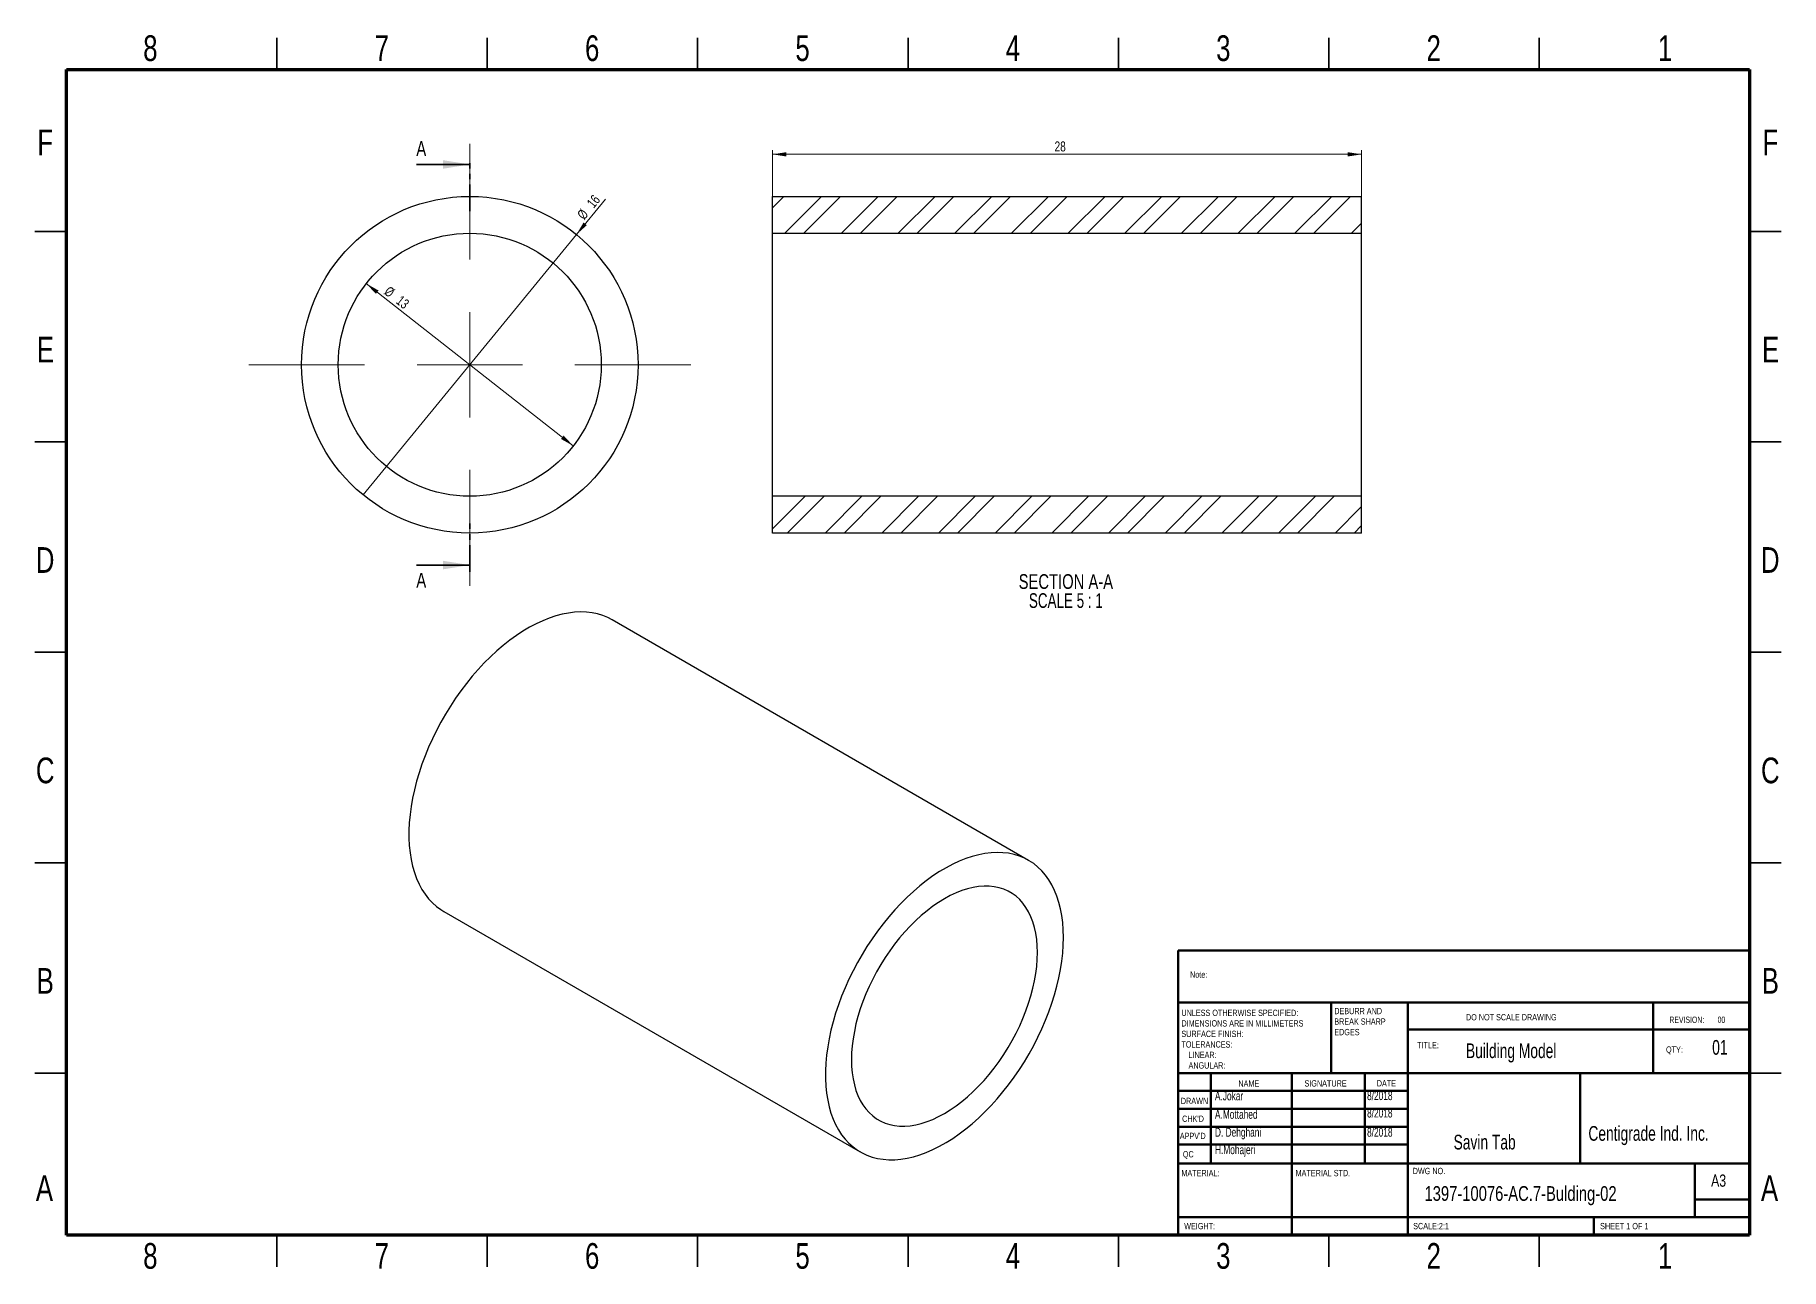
# Model space of a CAD drawing. Header units: millimetres. Extents: x 2 to 418, y 2 to 295.
import ezdxf

# ---------------------------------------------------------------- set-up
doc = ezdxf.new("R2010")
doc.units = ezdxf.units.MM
doc.linetypes.add('PHANTOM', pattern=[12.7, 6.35, -1.27, 1.27, -1.27, 1.27, -1.27])
doc.styles.add('SLDTEXTSTYLE0', font='TXT', dxfattribs={"width": 0.75})
doc.styles.add('SLDTEXTSTYLE1', font='TXT', dxfattribs={"width": 0.686449})
doc.styles.add('SLDTEXTSTYLE2', font='TXT', dxfattribs={"width": 0.652778})
doc.styles.add('SLDTEXTSTYLE3', font='TXT', dxfattribs={"width": 0.6875})
doc.styles.add('SLDTEXTSTYLE4', font='TXT', dxfattribs={"width": 0.7})
doc.styles.add('SLDTEXTSTYLE5', font='TXT', dxfattribs={"width": 0.681818})
doc.dimstyles.new('SLDDIMSTYLE0', dxfattribs={"dimtxt": 2.38125, "dimasz": 3.302, "dimexe": 0, "dimexo": 0.0625, "dimgap": 0.595312, "dimtad": 1, "dimdec": 0, "dimlfac": 0.2, "dimrnd": 1e-09, "dimzin": 12, "dimdsep": 46, "dimtxsty": 'SLDTEXTSTYLE0', "dimblk1": 'NONE', "dimsah": 1, "dimcen": 0, "dimadec": 0, "dimazin": 3, "dimtfac": 1, "dimtdec": 0, "dimtmove": 0, "dimatfit": 3, "dimldrblk": 'NONE', "dimfxl": 0, "dimfrac": 2, "dimtolj": 1, "dimtzin": 12, "dimarcsym": 0})
doc.dimstyles.new('SLDDIMSTYLE1', dxfattribs={"dimtxt": 2.38125, "dimasz": 3.302, "dimexe": 0, "dimexo": 0.0625, "dimgap": 0.595312, "dimtad": 1, "dimdec": 0, "dimlfac": 0.2, "dimrnd": 1e-09, "dimzin": 12, "dimdsep": 46, "dimtxsty": 'SLDTEXTSTYLE0', "dimsah": 1, "dimcen": 0, "dimadec": 0, "dimazin": 3, "dimtfac": 1, "dimtdec": 0, "dimtmove": 0, "dimatfit": 3, "dimfxl": 0, "dimfrac": 2, "dimtolj": 1, "dimtzin": 12, "dimarcsym": 0})
doc.dimstyles.new('SLDDIMSTYLE2', dxfattribs={"dimtxt": 2.38125, "dimasz": 3.302, "dimexe": 0, "dimexo": 0.0625, "dimgap": 0.595312, "dimtad": 1, "dimdec": 0, "dimlfac": 0.2, "dimrnd": 1e-09, "dimzin": 12, "dimdsep": 46, "dimtxsty": 'SLDTEXTSTYLE0', "dimsah": 1, "dimcen": 0.09, "dimadec": 0, "dimazin": 3, "dimtfac": 1, "dimtdec": 0, "dimtofl": 0, "dimtmove": 0, "dimatfit": 3, "dimfxl": 0, "dimfrac": 2, "dimtolj": 1, "dimtzin": 12, "dimarcsym": 0})

# ---------------------------------------------------------------- blocks, each defined once
blk = doc.blocks.new('SW_NOTE_0')
at = {"color": 0, "linetype": 'Continuous', "lineweight": 0, "char_height": 1.5, "attachment_point": 1, "style": 'SLDTEXTSTYLE0'}
for s, insert in [('UNLESS OTHERWISE SPECIFIED:', (0, 1.93)), ('SURFACE FINISH:', (0, -3.07)), ('DIMENSIONS ARE IN MILLIMETERS', (0, -0.57)), ('TOLERANCES:', (0, -5.57)), ('LINEAR:', (1.69, -8.07)), ('ANGULAR:', (1.69, -10.57))]:
    blk.add_mtext(s, dxfattribs=dict(at, insert=insert))
blk = doc.blocks.new('SW_NOTE_1')
at = {"color": 0, "linetype": 'Continuous', "lineweight": 0, "char_height": 1.5, "attachment_point": 1, "style": 'SLDTEXTSTYLE0'}
for s, insert in [('DEBURR AND', (0, 1.93)), ('BREAK SHARP', (0, -0.57)), ('EDGES', (0, -3.07))]:
    blk.add_mtext(s, dxfattribs=dict(at, insert=insert))
blk = doc.blocks.new('_D')
at = {"color": 7, "linetype": 'Continuous', "lineweight": 18}
for q in [(138.07, 256.16), (80.5, 185.88)]:
    blk.add_line((131.2, 247.77), q, dxfattribs=at)
blk.add_solid([(131.2, 247.77), (133.68, 250), (132.9, 250.65)], dxfattribs=at)
at = {"color": 7, "linetype": 'Continuous', "lineweight": 18, "char_height": 2.381, "attachment_point": 1, "rotation": 50.6775, "style": 'SLDTEXTSTYLE0'}
for s, insert in [('%%c', (131.19, 252.61)), ('16', (133.47, 255.39))]:
    blk.add_mtext(s, dxfattribs=dict(at, insert=insert))
blk = doc.blocks.new('_NONE')
blk = doc.blocks.new('_D_1')
at = {"color": 7, "linetype": 'Continuous', "lineweight": 18}
blk.add_line((81.25, 236.1), (130.45, 197.55), dxfattribs=at)
for points in [[(81.25, 236.1), (83.54, 233.67), (84.17, 234.47)], [(130.45, 197.55), (128.16, 199.99), (127.54, 199.19)]]:
    blk.add_solid(points, dxfattribs=at)
at = {"color": 7, "linetype": 'Continuous', "lineweight": 18, "char_height": 2.381, "attachment_point": 1, "rotation": 321.9171, "style": 'SLDTEXTSTYLE0'}
for s, insert in [('%%c', (86.77, 235.67)), ('13', (89.6, 233.45))]:
    blk.add_mtext(s, dxfattribs=dict(at, insert=insert))
blk = doc.blocks.new('SW_CENTERMARKSYMBOL_0')
at = {"color": 0, "linetype": 'Continuous', "lineweight": 0}
for p, q in [((0, 25), (0, 52.5)), ((0, 0), (0, 12.5)), ((-25, 0), (-52.5, 0)), ((0, 0), (-12.5, 0)), ((0, 0), (0, -12.5)), ((0, 0), (12.5, 0)), ((25, 0), (52.5, 0)), ((0, -25), (0, -52.5))]:
    blk.add_line(p, q, dxfattribs=at)
blk = doc.blocks.new('_D_2')
at = {"color": 7, "linetype": 'Continuous', "lineweight": 18}
for p, q in [((177.81, 249.08), (177.81, 267.83)), ((177.81, 266.83), (317.81, 266.83)), ((317.81, 249.08), (317.81, 267.83))]:
    blk.add_line(p, q, dxfattribs=at)
for points in [[(177.81, 266.83), (181.11, 266.32), (181.11, 267.34)], [(317.81, 266.83), (314.51, 267.34), (314.51, 266.32)]]:
    blk.add_solid(points, dxfattribs=at)
at = {"color": 7, "linetype": 'Continuous', "lineweight": 18, "insert": (244.84, 269.9), "char_height": 2.381, "attachment_point": 1, "style": 'SLDTEXTSTYLE0'}
blk.add_mtext('28', dxfattribs=at)
blk = doc.blocks.new('SW_NOTE_2')
at = {"color": 0, "linetype": 'Continuous', "lineweight": 0, "char_height": 3.5, "attachment_point": 2}
for s, insert, style in [('SECTION A-A', (14.16, 4.51), 'SLDTEXTSTYLE0'), ('SCALE 5 : 1', (14.15, -0.01), 'SLDTEXTSTYLE5')]:
    blk.add_mtext(s, dxfattribs=dict(at, insert=insert, style=style))

msp = doc.modelspace()

# ---------------------------------------------------------------- hatches: boundary and pattern name
at = {"linetype": 'Continuous', "lineweight": 18}
h = msp.add_hatch(dxfattribs=at)
h.set_pattern_fill('ANSI32', angle=3e-322, style=0)
h.paths.add_polyline_path([(317.81, 256.83), (177.81, 256.83), (177.81, 248.08), (317.81, 248.08)], flags=0)
h = msp.add_hatch(dxfattribs=at)
h.set_pattern_fill('ANSI32', angle=3e-322, style=0)
h.paths.add_polyline_path([(177.81, 176.83), (317.81, 176.83), (317.81, 185.58), (177.81, 185.58)], flags=0)

# ---------------------------------------------------------------- linework, layer by layer
at = {"color": 7, "linetype": 'Continuous', "lineweight": 35}
for p, q in [((60, 287), (60, 294.5)), ((110, 287), (110, 294.5)), ((160, 287), (160, 294.5)), ((210, 294.5), (210, 287)), ((210, 287), (210, 294.5)), ((260, 287), (260, 294.5)), ((310, 287), (310, 294.5)), ((360, 287), (360, 294.5)), ((93.15, 264.43), (105.85, 264.43)), ((10, 248.5), (2.5, 248.5)), ((410, 248.5), (417.5, 248.5)), ((10, 198.5), (2.5, 198.5)), ((410, 198.5), (417.5, 198.5)), ((93.15, 169.23), (105.85, 169.23)), ((2.5, 148.5), (10, 148.5)), ((10, 148.5), (2.5, 148.5)), ((417.5, 148.5), (410, 148.5)), ((410, 148.5), (417.5, 148.5)), ((10, 98.5), (2.5, 98.5)), ((410, 98.5), (417.5, 98.5)), ((10, 48.5), (2.5, 48.5)), ((410, 48.5), (417.5, 48.5)), ((60, 10), (60, 2.5)), ((110, 10), (110, 2.5)), ((160, 10), (160, 2.5)), ((210, 2.5), (210, 10)), ((210, 10), (210, 2.5)), ((260, 10), (260, 2.5)), ((310, 10), (310, 2.5)), ((360, 10), (360, 2.5))]:
    msp.add_line(p, q, dxfattribs=at)
at = {"color": 7, "linetype": 'Continuous', "lineweight": 70}
for p, q in [((10, 10), (10, 287)), ((10, 287), (410, 287)), ((410, 287), (410, 10)), ((410, 10), (10, 10))]:
    msp.add_line(p, q, dxfattribs=at)
at = {"color": 7, "linetype": 'PHANTOM', "lineweight": 35}
for p, q in [((105.85, 253.31), (105.85, 266.01)), ((105.85, 167.64), (105.85, 180.35))]:
    msp.add_line(p, q, dxfattribs=at)
at = {"color": 7, "linetype": 'Continuous', "lineweight": 25}
for p, q in [((177.81, 256.83), (317.81, 256.83)), ((177.81, 248.08), (177.81, 256.83)), ((317.81, 248.08), (317.81, 256.83)), ((177.81, 185.58), (177.81, 248.08)), ((177.81, 248.08), (317.81, 248.08)), ((317.81, 185.58), (317.81, 248.08)), ((317.81, 185.58), (177.81, 185.58)), ((177.81, 176.83), (177.81, 185.58)), ((317.81, 176.83), (317.81, 185.58)), ((317.81, 176.83), (177.81, 176.83)), ((238.66, 99.06), (139.66, 156.21)), ((99.67, 86.92), (198.66, 29.77))]:
    msp.add_line(p, q, dxfattribs=at)
at = {"color": 7, "linetype": 'Continuous', "lineweight": 50}
for p, q in [((274.2, 77.6), (410, 77.6)), ((274.2, 77.6), (274.2, 65.25)), ((274.2, 65.25), (410, 65.25)), ((274.2, 65.25), (274.2, 10.25)), ((310.6, 65.25), (310.6, 48.5)), ((328.8, 65.25), (328.8, 10)), ((387.09, 48.5), (387.09, 65.25)), ((410, 58.88), (328.8, 58.88)), ((410, 48.5), (274.2, 48.5)), ((282, 48.5), (282, 27)), ((301.19, 48.5), (301.19, 10.25)), ((318.6, 48.5), (318.6, 27)), ((328.8, 10.25), (328.8, 48.5)), ((369.79, 27), (369.79, 48.5)), ((328.8, 44.25), (274.2, 44.25)), ((328.8, 40), (274.2, 40)), ((328.8, 35.75), (274.2, 35.75)), ((328.8, 31.5), (274.2, 31.5)), ((284.6, 27), (274.2, 27)), ((284.6, 27), (410, 27)), ((397, 14.25), (397, 27)), ((410, 18.5), (397, 18.5)), ((274.2, 14.25), (410, 14.25)), ((373, 10), (373, 14.25))]:
    msp.add_line(p, q, dxfattribs=at)
at = {"color": 7, "linetype": 'Continuous', "lineweight": 25, "flags": 128}
for points in [[(139.66, 156.21), (138.67, 156.73), (137.48, 157.22), (136.23, 157.6), (134.93, 157.87), (133.58, 158.03), (132.19, 158.08), (130.76, 158.01), (129.3, 157.83), (127.81, 157.54), (126.29, 157.14), (124.75, 156.63), (123.19, 156.01), (121.63, 155.28), (120.06, 154.45), (118.49, 153.52), (116.92, 152.49), (115.36, 151.36), (113.81, 150.14), (112.28, 148.83), (110.78, 147.44), (109.3, 145.97), (107.85, 144.42), (106.44, 142.8), (105.07, 141.12), (103.75, 139.37), (102.47, 137.57), (101.25, 135.73), (100.09, 133.83), (98.98, 131.9), (97.94, 129.94), (96.97, 127.95), (96.07, 125.94), (95.24, 123.92), (94.48, 121.89), (93.81, 119.86), (93.21, 117.84), (92.69, 115.83), (92.26, 113.83), (91.91, 111.86), (91.65, 109.92), (91.48, 108.01), (91.39, 106.15), (91.39, 104.33), (91.48, 102.57), (91.65, 100.87), (91.91, 99.23), (92.26, 97.66), (92.69, 96.16), (93.21, 94.74), (93.81, 93.41), (94.48, 92.16), (95.24, 91), (96.07, 89.94), (96.97, 88.97), (97.94, 88.11), (98.98, 87.35), (99.67, 86.92)], [(246.94, 80.74), (246.9, 82.53), (246.77, 84.27), (246.55, 85.94), (246.25, 87.55), (245.86, 89.08), (245.39, 90.54), (244.83, 91.92), (244.19, 93.21), (243.48, 94.41), (242.68, 95.52), (241.82, 96.54), (240.88, 97.45), (239.87, 98.27), (238.8, 98.98), (237.66, 99.58), (236.47, 100.07), (235.22, 100.45), (233.92, 100.73), (232.57, 100.88), (231.18, 100.93), (229.76, 100.86), (228.29, 100.69), (226.8, 100.39), (225.28, 99.99), (223.74, 99.48), (222.19, 98.86), (220.62, 98.13), (219.05, 97.3), (217.48, 96.37), (215.91, 95.34), (214.35, 94.21), (212.81, 92.99), (211.28, 91.68), (209.77, 90.29), (208.29, 88.82), (206.85, 87.27), (205.44, 85.65), (204.07, 83.97), (202.74, 82.23), (201.47, 80.43), (200.25, 78.58), (199.08, 76.69), (197.98, 74.75), (196.94, 72.79), (195.96, 70.8), (195.06, 68.8), (194.23, 66.77), (193.48, 64.75), (192.8, 62.72), (192.2, 60.69), (191.69, 58.68), (191.26, 56.68), (190.91, 54.71), (190.65, 52.77), (190.47, 50.87), (190.39, 49), (190.39, 47.19), (190.47, 45.42), (190.65, 43.72), (190.91, 42.08), (191.26, 40.51), (191.69, 39.01), (192.2, 37.59), (192.8, 36.26), (193.48, 35.01), (194.23, 33.85), (195.06, 32.79), (195.96, 31.82), (196.94, 30.96), (197.98, 30.2), (199.08, 29.54), (200.25, 28.99), (201.47, 28.56), (202.74, 28.23), (204.07, 28.01), (205.44, 27.91), (206.85, 27.92), (208.29, 28.04), (209.77, 28.28), (211.28, 28.62), (212.81, 29.08), (214.35, 29.65), (215.91, 30.32), (217.48, 31.1), (219.05, 31.98), (220.62, 32.97), (222.19, 34.05), (223.74, 35.22), (225.28, 36.48), (226.8, 37.84), (228.29, 39.27), (229.76, 40.78), (231.18, 42.36), (232.57, 44.01), (233.92, 45.73), (235.22, 47.5), (236.47, 49.32), (237.66, 51.2), (238.8, 53.11), (239.87, 55.05), (240.88, 57.03), (241.82, 59.03), (242.68, 61.04), (243.48, 63.07), (244.19, 65.1), (244.83, 67.13), (245.39, 69.15), (245.86, 71.15), (246.25, 73.14), (246.55, 75.09), (246.77, 77.02), (246.9, 78.9), (246.94, 80.74)], [(240.76, 77.17), (240.71, 78.75), (240.58, 80.27), (240.37, 81.73), (240.06, 83.12), (239.68, 84.43), (239.21, 85.67), (238.65, 86.82), (238.02, 87.89), (237.32, 88.86), (236.54, 89.73), (235.69, 90.51), (234.77, 91.18), (233.79, 91.75), (232.75, 92.21), (231.65, 92.56), (230.5, 92.8), (229.31, 92.92), (228.07, 92.94), (226.79, 92.84), (225.49, 92.63), (224.16, 92.3), (222.8, 91.87), (221.43, 91.33), (220.05, 90.68), (218.66, 89.93), (217.27, 89.08), (215.89, 88.13), (214.52, 87.09), (213.16, 85.96), (211.83, 84.74), (210.53, 83.44), (209.25, 82.07), (208.01, 80.63), (206.82, 79.13), (205.67, 77.56), (204.58, 75.95), (203.53, 74.28), (202.55, 72.58), (201.63, 70.85), (200.78, 69.09), (200, 67.32), (199.3, 65.53), (198.67, 63.74), (198.11, 61.95), (197.64, 60.17), (197.26, 58.41), (196.95, 56.67), (196.74, 54.96), (196.61, 53.29), (196.56, 51.66), (196.61, 50.08), (196.74, 48.56), (196.95, 47.1), (197.26, 45.71), (197.64, 44.4), (198.11, 43.16), (198.67, 42.01), (199.3, 40.94), (200, 39.97), (200.78, 39.1), (201.63, 38.32), (202.55, 37.65), (203.53, 37.08), (204.58, 36.62), (205.67, 36.27), (206.82, 36.04), (208.01, 35.91), (209.25, 35.9), (210.53, 35.99), (211.83, 36.21), (213.16, 36.53), (214.52, 36.96), (215.89, 37.5), (217.27, 38.15), (218.66, 38.9), (220.05, 39.75), (221.43, 40.7), (222.8, 41.74), (224.16, 42.87), (225.49, 44.09), (226.79, 45.39), (228.07, 46.76), (229.31, 48.2), (230.5, 49.71), (231.65, 51.27), (232.75, 52.89), (233.79, 54.55), (234.77, 56.25), (235.69, 57.98), (236.54, 59.74), (237.32, 61.51), (238.02, 63.3), (238.65, 65.09), (239.21, 66.88), (239.68, 68.66), (240.06, 70.43), (240.37, 72.16), (240.58, 73.87), (240.71, 75.54), (240.76, 77.17)]]:
    msp.add_lwpolyline(points, dxfattribs=at)
at = {"color": 7, "linetype": 'Continuous', "lineweight": 25}
for radius in [40, 31.25]:
    msp.add_circle((105.85, 216.83), radius, dxfattribs=at)
at = {"color": 7, "linetype": 'Continuous', "lineweight": 35}
for points in [[(105.85, 264.43), (99.5, 265.44), (99.5, 263.41)], [(105.85, 169.23), (99.5, 170.24), (99.5, 168.21)]]:
    msp.add_solid(points, dxfattribs=at)

# ---------------------------------------------------------------- block references
at = {"color": 7, "linetype": 'Continuous', "lineweight": 0}
for name, p in [('SW_CENTERMARKSYMBOL_0', (105.85, 216.83)), ('SW_NOTE_2', (233.36, 162.55)), ('SW_NOTE_0', (274.98, 61.64)), ('SW_NOTE_1', (311.31, 62.07))]:
    msp.add_blockref(name, p, dxfattribs=at)

# ---------------------------------------------------------------- texts
for s, insert, char_height, attachment_point, style in [('8', (29.94, 295.11), 6.1, 2, 'SLDTEXTSTYLE0'), ('7', (84.94, 295.11), 6.1, 2, 'SLDTEXTSTYLE0'), ('6', (134.94, 295.11), 6.1, 2, 'SLDTEXTSTYLE0'), ('5', (184.94, 295.11), 6.1, 2, 'SLDTEXTSTYLE0'), ('4', (234.94, 295.11), 6.1, 2, 'SLDTEXTSTYLE0'), ('3', (284.94, 295.11), 6.1, 2, 'SLDTEXTSTYLE0'), ('2', (334.94, 295.11), 6.1, 2, 'SLDTEXTSTYLE0'), ('1', (389.94, 295.11), 6.1, 2, 'SLDTEXTSTYLE0'), ('F', (4.94, 272.73), 6.1, 2, 'SLDTEXTSTYLE0'), ('F', (414.94, 272.73), 6.1, 2, 'SLDTEXTSTYLE0'), ('E', (5.01, 223.48), 6.1, 2, 'SLDTEXTSTYLE0'), ('E', (415.01, 223.48), 6.1, 2, 'SLDTEXTSTYLE0'), ('D', (4.93, 173.48), 6.1, 2, 'SLDTEXTSTYLE0'), ('D', (414.93, 173.48), 6.1, 2, 'SLDTEXTSTYLE0'), ('C', (4.94, 123.48), 6.1, 2, 'SLDTEXTSTYLE0'), ('C', (414.94, 123.48), 6.1, 2, 'SLDTEXTSTYLE0'), ('B', (4.95, 73.48), 6.1, 2, 'SLDTEXTSTYLE0'), ('Note:', (277.03, 72.67), 1.5, 1, 'SLDTEXTSTYLE0'), ('B', (414.95, 73.48), 6.1, 2, 'SLDTEXTSTYLE0'), ('DO NOT SCALE DRAWING', (342.61, 62.53), 1.5, 1, 'SLDTEXTSTYLE0'), ('REVISION:       00', (390.95, 61.93), 1.5, 1, 'SLDTEXTSTYLE2'), ('TITLE:', (331.01, 55.87), 1.5, 1, 'SLDTEXTSTYLE0'), ('Building Model', (342.61, 55.56), 3.5, 1, 'SLDTEXTSTYLE4'), ('QTY:', (390.15, 54.84), 1.5, 1, 'SLDTEXTSTYLE0'), ('01', (401.13, 56.36), 3.5, 1, 'SLDTEXTSTYLE4'), ('NAME', (288.52, 46.75), 1.5, 1, 'SLDTEXTSTYLE0'), ('SIGNATURE', (304.23, 46.81), 1.5, 1, 'SLDTEXTSTYLE0'), ('DATE', (321.41, 46.83), 1.5, 1, 'SLDTEXTSTYLE0'), ('DRAWN', (274.84, 42.63), 1.5, 1, 'SLDTEXTSTYLE1'), ('A.Jokar', (282.95, 44.14), 2.117, 1, 'SLDTEXTSTYLE4'), ('8/2018', (319.1, 44.2), 2.117, 1, 'SLDTEXTSTYLE4'), ("CHK'D", (275.14, 38.41), 1.5, 1, 'SLDTEXTSTYLE0'), ('A.Mottahed', (282.95, 39.76), 2.117, 1, 'SLDTEXTSTYLE4'), ('8/2018', (319.1, 40.07), 2.117, 1, 'SLDTEXTSTYLE4'), ("APPV'D", (274.6, 34.32), 1.5, 1, 'SLDTEXTSTYLE0'), ('D. Dehghani', (282.95, 35.51), 2.1167, 1, 'SLDTEXTSTYLE4'), ('8/2018', (319.1, 35.51), 2.117, 1, 'SLDTEXTSTYLE4'), ('Savin Tab', (339.67, 33.85), 3.5, 1, 'SLDTEXTSTYLE4'), ('Centigrade Ind. Inc.', (371.71, 35.92), 3.5, 1, 'SLDTEXTSTYLE4'), ('QC', (275.32, 29.97), 1.5, 1, 'SLDTEXTSTYLE0'), ('H.Mohajeri', (282.95, 31.36), 2.117, 1, 'SLDTEXTSTYLE4'), ('MATERIAL:', (274.98, 25.5), 1.5, 1, 'SLDTEXTSTYLE0'), ('MATERIAL STD.', (302.11, 25.5), 1.5, 1, 'SLDTEXTSTYLE0'), ('DWG NO.', (329.95, 25.99), 1.5, 1, 'SLDTEXTSTYLE0'), ('A', (4.76, 24.23), 6.1, 2, 'SLDTEXTSTYLE0'), ('1397-10076-AC.7-Bulding-02', (332.75, 21.64), 3.5, 1, 'SLDTEXTSTYLE0'), ('A3', (400.87, 24.41), 2.91, 1, 'SLDTEXTSTYLE0'), ('A', (414.76, 24.23), 6.1, 2, 'SLDTEXTSTYLE0'), ('WEIGHT:', (275.64, 12.9), 1.499, 1, 'SLDTEXTSTYLE0'), ('SCALE:2:1', (330.07, 12.9), 1.5, 1, 'SLDTEXTSTYLE0'), ('SHEET 1 OF 1', (374.48, 12.9), 1.5, 1, 'SLDTEXTSTYLE3'), ('8', (29.94, 8.11), 6.1, 2, 'SLDTEXTSTYLE0'), ('7', (84.94, 8.11), 6.1, 2, 'SLDTEXTSTYLE0'), ('6', (134.94, 8.11), 6.1, 2, 'SLDTEXTSTYLE0'), ('5', (184.94, 8.11), 6.1, 2, 'SLDTEXTSTYLE0'), ('4', (234.94, 8.11), 6.1, 2, 'SLDTEXTSTYLE0'), ('3', (284.94, 8.11), 6.1, 2, 'SLDTEXTSTYLE0'), ('2', (334.94, 8.11), 6.1, 2, 'SLDTEXTSTYLE0'), ('1', (389.94, 8.11), 6.1, 2, 'SLDTEXTSTYLE0')]:
    msp.add_mtext(s, dxfattribs=dict(at, insert=insert, char_height=char_height, attachment_point=attachment_point, style=style))
at = {"color": 7, "linetype": 'Continuous', "char_height": 3.5, "attachment_point": 1, "style": 'SLDTEXTSTYLE0'}
for insert in [(93.15, 269.97), (93.15, 167.38)]:
    msp.add_mtext('A', dxfattribs=dict(at, insert=insert))

# ---------------------------------------------------------------- dimensions: what is measured, and where the dimension line sits
at = {"color": 7, "linetype": 'Continuous', "lineweight": 18}
dim = msp.add_linear_dim(base=(317.81, 266.83), p1=(177.81, 248.08), p2=(317.81, 248.08), dimstyle='SLDDIMSTYLE2', dxfattribs=at)
dim.commit()
dim.dimension.update_dxf_attribs({"geometry": '_D_2', "text_midpoint": (246.6, 266.83), "dimtype": 160})
for p1, p2, dimstyle, picture, middle in [((80.5, 185.88), (131.2, 247.77), 'SLDDIMSTYLE0', '_D', (135.84, 253.44)), ((81.2531, 236.1024), (130.448, 197.5523), 'SLDDIMSTYLE1', '_D_1', (87.6195, 231.1136))]:
    dim = msp.add_diameter_dim_2p(p1=p1, p2=p2, dimstyle=dimstyle, dxfattribs=at)
    dim.commit()
    dim.dimension.update_dxf_attribs({"geometry": picture, "text_midpoint": middle, "dimtype": 163})

doc.saveas('drawing.dxf')
